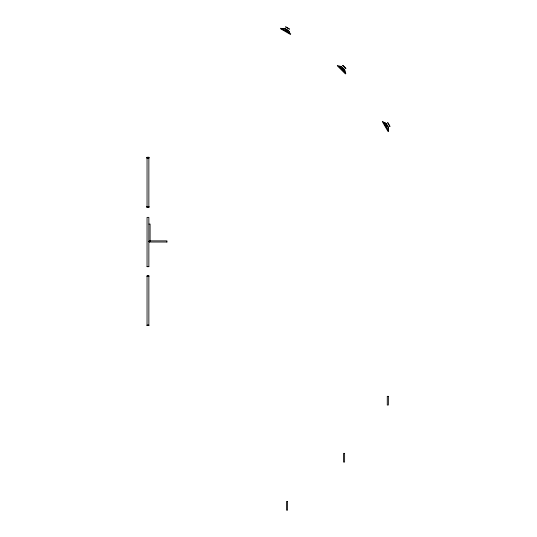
<?xml version="1.0" encoding="UTF-8"?>
<svg xmlns="http://www.w3.org/2000/svg" width="537" height="537" viewBox="0 0 537 537"><rect width="100%" height="100%" fill="white"/><g stroke="black" fill="none" stroke-linecap="round" stroke-linejoin="round"><path stroke-width="0.81" d="M388.432 128.081L388.311 130.014M283.992 28.374L282.059 28.495M147.044 157.408L148.856 157.408M147.044 157.529L148.856 157.529M147.044 157.844L148.856 157.844M147.044 157.912L148.856 157.912M147.044 158.281L148.856 158.281M147.044 206.523L148.856 206.523M147.044 206.671L148.856 206.671M147.044 206.792L148.856 206.792M147.044 207.107L148.856 207.107M147.044 207.175L148.856 207.175M148.93 224.07L150.091 224.07L150.091 241.455L148.93 241.455M166.967 242.026L149.534 242.026L149.534 240.865L166.926 240.865L166.926 242.026M147.044 266.627L148.856 266.627L148.856 217.364L147.044 217.391L147.044 266.661L148.856 266.661M147.044 276.078L148.856 276.078M147.044 276.219L148.856 276.226M147.044 325.127L148.856 325.127M147.044 325.341L148.856 325.341M340.78 66.387L338.881 66.011M385.559 123.101L383.821 122.241M285.805 26.85L289.389 28.917M285.489 26.931L289.477 29.233M284.684 28.327L288.671 30.629M280.777 28.199L290.759 33.959M280.489 28.696L290.47 34.455M342.928 65.386L345.848 68.313M342.599 65.386L345.855 68.642M341.458 66.528L344.714 69.776M337.719 65.386L345.868 73.535M337.31 65.796L345.459 73.938M289.832 32.985L288.973 31.247M387.889 122.684L389.956 126.269M387.573 122.604L389.875 126.584M386.177 123.409L388.479 127.39M382.861 121.342L388.62 131.317M382.364 121.624L388.123 131.605M345.231 72.354L344.848 70.454M388.325 127.121A2.604 0.557 -88.2 0 1 387.929 130.115M387.002 128.511A2.604 1.343 74.4 0 1 387.902 126.396M383.546 122.523A2.604 0.557 28.2 0 1 386.331 123.671M386.754 124.403A2.604 1.343 45.6 0 1 384.472 124.128M344.492 69.562A2.604 0.557 76.8 0 1 344.882 72.549M343.573 71.24A2.604 1.343 59.4 0 1 343.902 68.964M338.686 66.353A2.604 0.557 13.2 0 1 341.68 66.742M342.27 67.34A2.604 1.343 30.6 0 1 339.995 67.662M288.403 30.475A2.604 0.557 61.8 0 1 289.55 33.26M287.946 32.334A2.604 1.343 44.4 0 1 287.671 30.052M285.677 28.904A2.604 1.343 15.6 0 1 283.563 29.803M281.959 28.877A2.604 0.557 -1.8 0 1 284.952 28.481M148.877 241.294C149.581 243.509 150.595 239.737 148.877 241.294M148.856 157.26L147.044 157.26L147.044 207.544L148.856 207.544L148.856 157.26M148.856 275.857L147.044 275.857L147.044 325.496L148.856 325.489L148.856 275.857M388.365 396.34L387.278 396.34L387.278 405.032L388.365 405.032L388.365 396.34M344.613 453.356L343.526 453.356L343.526 462.055L344.613 462.055L344.613 453.356M287.59 501.457L286.51 501.457L286.51 510.15L287.59 510.15L287.59 501.457M386.841 126.477A1.027 0.564 65 0 0 386.996 125.591A1.027 0.564 55 0 0 386.15 125.282A1.027 0.564 55 0 0 386.069 126.128A1.027 0.564 65 0 0 386.841 126.477M342.895 69.32A1.027 0.564 50 0 0 342.814 68.421A1.027 0.564 40 0 0 341.921 68.347A1.027 0.564 40 0 0 342.056 69.179A1.027 0.564 50 0 0 342.895 69.32M286.792 30.656A1.027 0.564 35 0 0 286.483 29.81A1.027 0.564 25 0 0 285.597 29.965A1.027 0.564 25 0 0 285.946 30.743A1.027 0.564 35 0 0 286.792 30.656"/></g></svg>
